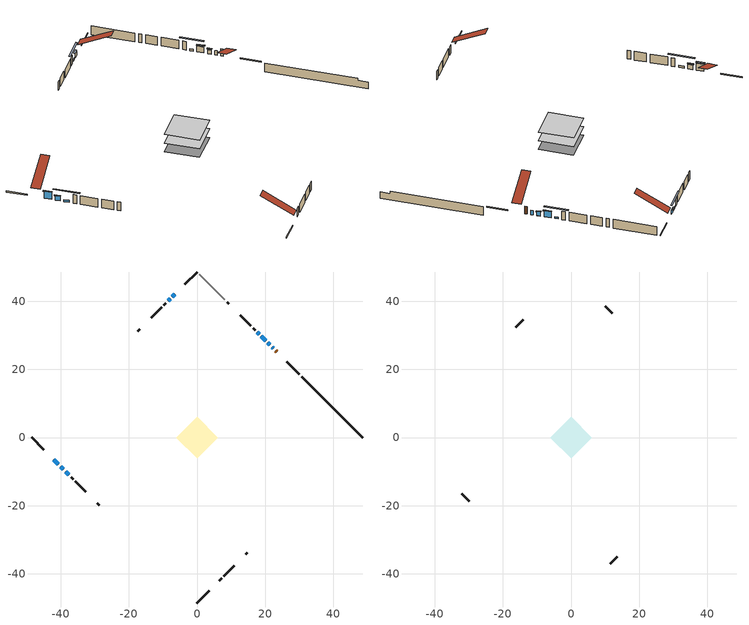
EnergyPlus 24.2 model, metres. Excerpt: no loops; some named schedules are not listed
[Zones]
conditioned space
 floor adiabatic (AdiabaticFloorConstruction): -6.12,0 0,6.12 6.12,0 0,-6.12 z0.61
 floor foundation (Slab1 construction): -6.08,0 0,6.08 6.08,0 0,-6.08 z-1.83
 wall outside (RimJoist1 construction): 0,-48.55 3.66,-44.89 / -48.55,0 -44.89,-3.66 / 0,48.55 -3.66,44.89 / 30.04,18.5 26.38,22.16 z0.61:0.91
 wall outside (AdiabaticWallConstruction 1): 23.45,25.09 23.06,25.49 z0.61:2.64
 wall outside (AdiabaticWallConstruction): 22.4,26.14 22.02,26.52 z0.61:1.83; 21.37,27.18 20.77,27.77 z0.61:1.78; 20.12,28.43 18.91,29.63 z0.61:2.31; -6.59,41.96 -7.25,41.29 z0.61:1.73; -41.96,-6.59 -40.66,-7.88 z0.61:2.64; -40.01,-8.54 -39.18,-9.37 z0.61:1.88; 18.26,30.29 17.7,30.84 / -7.91,40.64 -8.47,40.08 z0.61:1.12; -38.52,-10.02 -37.59,-10.96 z0.61:1.17
 wall outside (Wall1 construction): 6.59,-41.96 7.2,-41.35 / -36.93,-11.61 -36.33,-12.22 / -9.12,39.42 -9.73,38.81 / 17.05,31.5 16.44,32.11 z0.61:3.05
 wall outside (Wall2 construction): 7.85,-40.69 10.89,-37.66 / -35.67,-12.88 -32.64,-15.91 / -10.39,38.16 -13.42,35.12 / 15.78,32.76 12.75,35.8 z0.61:3.05
 wall outside (Wall4 construction): 14.26,-34.28 14.81,-33.73 / -29.26,-19.29 -28.71,-19.83 / -16.8,31.75 -17.35,31.2 / 9.37,39.17 8.82,39.72 z0.61:3.05
 wall foundation (FoundationWall1 construction): 30.7,17.85,-1.83 30.7,17.85,0.61 46.76,1.78,0.61 46.76,1.78,0 48.55,0,0 48.55,0,-1.83
 wall adiabatic (Wall5 construction): 8.16,40.38 0.66,47.89 z0.61:3.05
 window (WindowConstruction 5): 22.4,26.14 22.02,26.52 z0.61:1.83
 window (WindowConstruction): 21.37,27.18 20.78,27.77 z0.61:1.78
 window (WindowConstruction 1): 20.12,28.43 18.92,29.63 z0.61:2.31
 window (WindowConstruction 2): -6.59,41.96 -7.25,41.29 z0.61:1.73
 window (WindowConstruction 3): -41.96,-6.59 -40.66,-7.88 z0.61:2.64
 window (WindowConstruction 4): -40.01,-8.54 -39.18,-9.36 z0.61:1.88
 window (WindowConstruction 6): 18.26,30.29 17.7,30.84 z0.61:1.12
 window (WindowConstruction 7): -7.91,40.64 -8.47,40.08 z0.61:1.12
 window (WindowConstruction 8): -38.52,-10.02 -37.59,-10.95 z0.61:1.17
 door (Door): 23.45,25.09 23.06,25.49 z0.61:2.64
 ceiling adiabatic (AdiabaticFloorConstruction): 0,-6.12 6.12,0 0,6.12 -6.12,0 z0.61
attic - vented
 floor to conditioned space (Floor1 construction Reversed): -6.12,0 0,6.12 6.12,0 0,-6.12 z3.05
 wall outside (Wall3 construction): 11.54,-37 13.61,-34.94 / -31.98,-16.57 -29.92,-18.63 / -14.08,34.47 -16.14,32.4 / 12.09,36.45 10.03,38.52 z0.61:3.05
 roof outside (Roof1 construction): 5.93,-42.61,3.05 0.15,-36.83,7.14 -1.47,-38.45,7.14 4.32,-44.23,3.05; -42.61,-5.93,3.05 -36.83,-0.15,7.14 -38.45,1.47,7.14 -44.23,-4.32,3.05; -5.93,42.61,3.05 -0.15,36.83,7.14 1.47,38.45,7.14 -4.32,44.23,3.05; 24.11,24.43,3.05 18.33,18.65,7.14 19.94,17.03,7.14 25.73,22.82,3.05
shading: 20.63,27.91 21.51,27.04 21.8,27.33 20.92,28.2 z1.98; 18.77,29.77 20.26,28.28 20.55,28.58 19.06,30.06 z2.51; -7.39,41.15 -6.45,42.1 -6.74,42.39 -7.69,41.44 z1.93; -40.52,-8.02 -42.1,-6.45 -42.39,-6.74 -40.81,-8.32 z2.84; -39.04,-9.51 -40.15,-8.4 -40.44,-8.69 -39.33,-9.8 z2.08; 15.84,32.71 20.13,28.42 20.42,28.71 16.13,33 z3.76; -10.33,38.21 -6.04,42.5 -6.33,42.79 -10.62,38.5 z3.76; -35.72,-12.82 -40.39,-8.15 -40.68,-8.45 -36.02,-13.11 z3.81
[Building]
Building 1: Terrain=Suburbs
[Site:Location]
Quebec Intl AP_QC: Latitude {deg}=46.8; Longitude {deg}=-71.38; Time Zone {hr}=-5; Elevation {m}=74; Keep Site Location Information=Yes
[Site:GroundTemperature:Shallow]
0.0108218, -2.24938, -2.43038, -1.3578, 2.94801, 7.23376, 10.9493, 13.303, 13.5029, 11.5886, 7.96783, 3.81355
[Site:WaterMainsTemperature]
Calculation Method=Schedule; Temperature Schedule=mains temperature schedule
[Material] Roughness=Rough; Thermal Absorptance=0.9
Name | Thickness {m} | Conductivity {W/m-K} | Density {kg/m3} | Specific Heat {J/kg-K} | Solar Absorptance | Visible Absorptance
asphalt or fiberglass shingles | 0.00635 | 0.162714 | 1121.4 | 1465.45 | 0.4 | 0.4
ceiling loosefill ins | 0.254 | 0.0480833 | 16.02 | 1046.75 | 0.7 | 0.7
ceiling stud and cavity | 0.1397 | 0.181965 | 65.682 | 1177.47 | 0.7 | 0.7
concrete 4.0 in. | 0.1016 | 1.803125 | 2242.8 | 837.4 | 0.7 | 0.7
concrete 8.0 in. | 0.2032 | 1.803125 | 2242.8 | 837.4 | 0.7 | 0.7
door material | 0.04445 | 0.0451087 | 512.64 | 1214.23 | 0.7 | 0.7
floor covering | 0.0127 | 0.0433444 | 54.468 | 1339.84 | 0.6 | 0.6
floor rigid ins; wall rigid ins 2 | 0.512978 | 0.029427 | 32.04 | 1214.23 | 0.7 | 0.7
floor stud and cavity | 0.1397 | 1.75129 | 37.0049 | 1207.88 | 0.7 | 0.7
furniture material conditioned space 1 | 0.1524 | 0.115458 | 640.8 | 1214.23 | 0.6 | 0.6
gypsum board | 0.0127 | 0.160291 | 801 | 837.4 | 0.6 | 0.6
osb sheathing 0.5 in. | 0.0127 | 0.115458 | 512.64 | 1214.23 | 0.7 | 0.7
osb sheathing 0.75 in. | 0.01905 | 0.115458 | 512.64 | 1214.23 | 0.7 | 0.7
osb sheathing 2.0 in. | 0.0508 | 0.115458 | 512.64 | 1214.23 | 0.7 | 0.7
rim joist rigid ins; wall rigid ins | 0.051816 | 0.029427 | 32.04 | 1214.23 | 0.7 | 0.7
rim joist stud and cavity | 0.0508 | 0.0408305 | 125.044 | 1163.47 | 0.6 | 0.6
wall rigid ins 1 | 0.051816 | 0.029427 | 32.04 | 1214.23 | 0.4 | 0.4
wall stud and cavity | 0.1397 | 0.236131 | 139.0536 | 1170.24 | 0.7 | 0.7
wall stud and cavity 1 | 0.1397 | 0.187121 | 139.0536 | 1170.24 | 0.7 | 0.7
wall stud and cavity 2 | 0.0889 | 6.1454 | 50.32683 | 1063.81 | 0.6 | 0.6
wall stud and cavity 3 | 0.1397 | 0.0751943 | 139.0536 | 1170.24 | 0.7 | 0.7
wall stud and cavity 4 | 0.1397 | 0.153596 | 139.0536 | 1170.24 | 0.7 | 0.7
wall stud and cavity 5 | 0.0889 | 0.380278 | 52.3479 | 1209.89 | 0.7 | 0.7
wall stud and cavity 6 | 0.0889 | 0.391764 | 83.0341 | 1211.67 | 0.7 | 0.7
wood siding | 0.0254 | 0.102417 | 544.68 | 1172.36 | 0.4 | 0.4
wood siding 1 | 0.00254 | 0.102417 | 544.68 | 1172.36 | 0.4 | 0.4
wood siding 2; wood siding 3; wood siding 4 | 0.0254 | 0.102417 | 544.68 | 1172.36 | 0.7 | 0.7
[WindowMaterial:SimpleGlazingSystem]
Name | U-Factor {W/m2-K} | Solar Heat Gain Coefficient
WindowMaterial | 1.862384 | 0.5
WindowMaterial 1 | 1.78176 | 0.58
WindowMaterial 2 | 1.853867 | 0.51
WindowMaterial 3 | 2.70784 | 0.59
WindowMaterial 4 | 1.825477 | 0.54
WindowMaterial 5 | 2.98152 | 0.61
WindowMaterial 6 | 7.70959 | 0.67
WindowMaterial 7 | 7.39048 | 0.71
[Construction]
AdiabaticFloorConstruction: floor stud and cavity, floor rigid ins, osb sheathing 0.75 in., floor covering
AdiabaticWallConstruction: wood siding 3, wall rigid ins 2, wall stud and cavity 5, gypsum board
AdiabaticWallConstruction 1: wood siding 4, wall rigid ins 2, wall stud and cavity 5, gypsum board
Door: door material
Floor1 construction Reversed: gypsum board, ceiling stud and cavity, ceiling loosefill ins
FoundationWall1 construction: concrete 8.0 in.
furniture construction conditioned space 1: furniture material conditioned space 1
PartitionWallConstruction: gypsum board, wall stud and cavity 6, gypsum board
RimJoist1 construction: wood siding 2, rim joist rigid ins, osb sheathing 2.0 in., rim joist stud and cavity
Roof1 construction: asphalt or fiberglass shingles
Slab1 construction: concrete 4.0 in.
Wall1 construction: wood siding, wall rigid ins, osb sheathing 0.5 in., wall stud and cavity, gypsum board
Wall2 construction: wood siding, wall rigid ins, osb sheathing 0.5 in., wall stud and cavity 1, gypsum board
Wall3 construction: wood siding 1, wall stud and cavity 2
Wall4 construction: wood siding, osb sheathing 0.5 in., wall stud and cavity 3, gypsum board
Wall5 construction: wall rigid ins 1, osb sheathing 0.5 in., wall stud and cavity 4, gypsum board
WindowConstruction: WindowMaterial
WindowConstruction 1: WindowMaterial 1
WindowConstruction 2: WindowMaterial 2
WindowConstruction 3: WindowMaterial 3
WindowConstruction 4: WindowMaterial 4
WindowConstruction 5: WindowMaterial 5
WindowConstruction 6; WindowConstruction 7: WindowMaterial 6
WindowConstruction 8: WindowMaterial 7
[Zone] Multiplier=1; Part of Total Floor Area=Yes
Name | Volume {m3}
attic - vented | 48.2091
conditioned space | 381.6
[Space]
Name | Zone | Volume {m3}
attic - vented 1 | attic - vented | 48.2091
conditioned space 1 | conditioned space | 381.6
[ZoneInfiltration:EffectiveLeakageArea]
infil attic - vented 1: Zone or Space=attic - vented 1; Schedule=Always On Discrete; Effective Air Leakage Area {cm2}=2761.48; Stack Coefficient=0.000453935; Wind Coefficient=1.43952e-05
[ZoneMixing]
whole house fan mix: Zone or Space=attic - vented; Schedule=Always On Continuous; Design Flow Rate Calculation Method=Flow/Zone; Design Flow Rate {m3/s}=0; Source Zone or Space=conditioned space
[SurfaceProperty:ExposedFoundationPerimeter]
Slab1: Exposed Perimeter Calculation Method=TotalExposedPerimeter; Total Exposed Perimeter {m}=25.237
[InternalMass] Zone or ZoneList=conditioned space; Space or SpaceList=conditioned space 1
Name | Construction | Surface Area {m2}
furniture mass conditioned space 1 | furniture construction conditioned space 1 | 59.496
partition wall mass | PartitionWallConstruction | 148.74
[Lights]
interior lighting: Zone or ZoneList or Space or SpaceList=conditioned space 1; Schedule=interior lighting schedule; Design Level Calculation Method=LightingLevel; Lighting Level {W}=343.2; Return Air Fraction=0; Fraction Radiant=0.6; Fraction Visible=0.2; Fraction Replaceable=1
[People]
occupants: Zone or ZoneList or Space or SpaceList=conditioned space 1; Number of People Schedule=occupants schedule; Number of People Calculation Method=People; Number of People=3; Fraction Radiant=0.314171; Sensible Heat Fraction=0.56303; Activity Level Schedule=occupants activity schedule; Carbon Dioxide Generation Rate {m3/s-W}=0; Enable ASHRAE 55 Comfort Warnings=No; Mean Radiant Temperature Calculation Type=EnclosureAveraged
[ElectricEquipment] Zone or ZoneList or Space or SpaceList=conditioned space 1; Design Level Calculation Method=EquipmentLevel
Name | Schedule | Design Level {W} | Fraction Latent | Fraction Radiant | Fraction Lost
clothes dryer | clothes dryer schedule | 140.772 | 0.015 | 0.081 | 0.85
clothes washer | clothes washer schedule | 32.1985 | 0.03 | 0.162 | 0.7
cooking range | cooking range schedule | 208.969 | 0.08 | 0.432 | 0.2
dishwasher | dishwasher schedule | 66.8632 | 0.3 | 0.18 | 0.4
fridge | fridge schedule | 72.9452 | 0 | 0.6 | 0
mech vent bath fan 0 | mech vent bath fan 0 schedule | 50.2 | 0 | 0 | 1
mech vent bath fan 1 | mech vent bath fan 1 schedule | 50.2 | 0 | 0 | 1
mech vent house fan | mech vent house fan schedule | 14.1667 | 0 | 0 | 1
mech vent house fan cfis | mech vent house fan cfis schedule | 0 | 0 | 0 | 0
mech vent range fan 0 | mech vent range fan 0 schedule | 57 | 0 | 0 | 1
misc plug loads | misc plug loads schedule | 494.7 | 0.045 | 0.513 | 0.1
whole house fan | Always On Discrete | 0 | 0 | 0 | 1
[OtherEquipment] Zone or ZoneList or Space or SpaceList=conditioned space 1; Design Level Calculation Method=EquipmentLevel
Name | Fuel Type | Schedule | Design Level {W} | Fraction Latent | Fraction Radiant | Fraction Lost
clothes dryer 1 | Electricity | clothes dryer schedule | 0 | 0.015 | 0.081 | 0.85
cooking range 1 | Electricity | cooking range schedule | 0 | 0.08 | 0.432 | 0.2
general water use latent | None | general water use schedule | 59.3978 | 1 | 0 | 0
general water use sensible | None | general water use schedule | -58.539 | 0 | 0.6 | 0
mech vent house fan latent load | None | Always On Discrete | 0 | 1 | 0 | 0
mech vent house fan sensible load | None | Always On Discrete | 0 | 0 | 0 | 0
water heater energy adjustment1 | Electricity | Always On Discrete | 0.01 | 0 | 0 | 1
[ZoneInfiltration:DesignFlowRate] Zone or ZoneList or Space or SpaceList=conditioned space 1; Schedule=Always On Discrete; Design Flow Rate Calculation Method=Flow/Zone; Design Flow Rate {m3/s}=0
infil flow; natural vent flow; whole house fan flow
[ZoneControl:Thermostat]
conditioned space Thermostat: Zone or ZoneList=conditioned space; Control Type Schedule=conditioned space Thermostat Schedule; Control 1=conditioned space temperature setpoint; Temperature Difference Between Cutout And Setpoint {deltaC}=0
[ZoneHVAC:Baseboard:Convective:Electric]
electric baseboard: Availability Schedule=Always On Discrete; Heating Design Capacity {W}=12876.4; Efficiency=1
[Zone equipment]
conditioned space: electric baseboard
[Foundation:Kiva]
Foundation Kiva 1: Initial Indoor Air Temperature {C}=18; Wall Height Above Grade {m}=0.609996; Wall Depth Below Slab {m}=0.2032
[Foundation:Kiva:Settings]
Soil Conductivity {W/m-K}=0.849921; Soil Density {kg/m3}=1842.3; Soil Specific Heat {J/kg-K}=418.7; Ground Solar Absorptivity=0.9; Ground Thermal Absorptivity=0.9; Ground Surface Roughness {m}=0.03; Far-Field Width {m}=40; Deep-Ground Boundary Condition=ZeroFlux; Deep-Ground Depth {m}=40; Minimum Cell Dimension {m}=0.2; Maximum Cell Growth Coefficient=3; Simulation Timestep=Timestep
[Exterior:Lights]
exterior lighting: Schedule=exterior lighting schedule; Design Level {W}=75.6
[EnergyManagementSystem:GlobalVariable]
infil_program_Qfan
infil_program_Qinf
natural_vent_program_Qnv
natural_vent_program_Qwhf
[EnergyManagementSystem:Sensor]
Name | Output:Variable or Output:Meter Index Key | Output:Variable or Output:Meter
airflow_gain | infil flow | Infiltration Sensible Heat Gain Energy
airflow_gain_1 | natural vent flow | Infiltration Sensible Heat Gain Energy
airflow_gain_2 | whole house fan flow | Infiltration Sensible Heat Gain Energy
airflow_loss | infil flow | Infiltration Sensible Heat Loss Energy
airflow_loss_1 | natural vent flow | Infiltration Sensible Heat Loss Energy
airflow_loss_2 | whole house fan flow | Infiltration Sensible Heat Loss Energy
clg_load_cond |  | Cooling:EnergyTransfer:Zone:CONDITIONED SPACE
clg_sp_s; clg_sp_s_1 | cooling setpoint | Schedule Value
clothes_dryer_exhaust_0_sch_s | clothes dryer exhaust 0 schedule | Schedule Value
conditioned_space_clg_unmet_s | conditioned space | Zone Cooling Setpoint Not Met Time
conditioned_space_htg_unmet_s | conditioned space | Zone Heating Setpoint Not Met Time
cool_season | cooling season schedule | Schedule Value
fridge_tin_s | conditioned space | Zone Mean Air Temperature
htg_load_cond |  | Heating:EnergyTransfer:Zone:CONDITIONED SPACE
htg_sp_s; htg_sp_s_1 | heating setpoint | Schedule Value
ig_ee_conv | clothes dryer | Electric Equipment Convective Heating Energy
ig_ee_conv_2 | cooking range | Electric Equipment Convective Heating Energy
ig_ee_conv_4 | fridge | Electric Equipment Convective Heating Energy
ig_ee_conv_5 | misc plug loads | Electric Equipment Convective Heating Energy
ig_ee_conv_6 | whole house fan | Electric Equipment Convective Heating Energy
ig_ee_rad | clothes dryer | Electric Equipment Radiant Heating Energy
ig_ee_rad_2 | cooking range | Electric Equipment Radiant Heating Energy
ig_ee_rad_4 | fridge | Electric Equipment Radiant Heating Energy
ig_ee_rad_5 | misc plug loads | Electric Equipment Radiant Heating Energy
ig_ee_rad_6 | whole house fan | Electric Equipment Radiant Heating Energy
ig_lgt_conv | interior lighting | Lights Convective Heating Energy
ig_lgt_rad | interior lighting | Lights Radiant Heating Energy
ig_lgt_vis | interior lighting | Lights Visible Radiation Heating Energy
ig_oe_conv | clothes dryer 1 | Other Equipment Convective Heating Energy
ig_oe_conv_1 | cooking range 1 | Other Equipment Convective Heating Energy
ig_oe_conv_2 | general water use latent | Other Equipment Convective Heating Energy
ig_oe_conv_3 | general water use sensible | Other Equipment Convective Heating Energy
ig_oe_conv_4 | water heater energy adjustment1 | Other Equipment Convective Heating Energy
ig_oe_rad | clothes dryer 1 | Other Equipment Radiant Heating Energy
ig_oe_rad_1 | cooking range 1 | Other Equipment Radiant Heating Energy
ig_oe_rad_2 | general water use latent | Other Equipment Radiant Heating Energy
ig_oe_rad_3 | general water use sensible | Other Equipment Radiant Heating Energy
ig_oe_rad_4 | water heater energy adjustment1 | Other Equipment Radiant Heating Energy
ig_ppl_conv | occupants | People Convective Heating Energy
ig_ppl_rad | occupants | People Radiant Heating Energy
im_conv | furniture mass conditioned space 1 | Surface Inside Face Convection Heat Gain Energy
im_conv_1 | partition wall mass | Surface Inside Face Convection Heat Gain Energy
im_ig | furniture mass conditioned space 1 | Surface Inside Face Internal Gains Radiation Heat Gain Energy
im_ig_1 | partition wall mass | Surface Inside Face Internal Gains Radiation Heat Gain Energy
im_lgt | furniture mass conditioned space 1 | Surface Inside Face Lights Radiation Heat Gain Energy
im_lgt_1 | partition wall mass | Surface Inside Face Lights Radiation Heat Gain Energy
im_sol | furniture mass conditioned space 1 | Surface Inside Face Solar Radiation Heat Gain Energy
im_sol_1 | partition wall mass | Surface Inside Face Solar Radiation Heat Gain Energy
im_surf | furniture mass conditioned space 1 | Surface Inside Face Net Surface Thermal Radiation Heat Gain Energy
im_surf_1 | partition wall mass | Surface Inside Face Net Surface Thermal Radiation Heat Gain Energy
mech_vent_bath_fan_0_sch_s | mech vent bath fan 0 schedule | Schedule Value
mech_vent_bath_fan_1_sch_s | mech vent bath fan 1 schedule | Schedule Value
mech_vent_range_fan_0_sch_s | mech vent range fan 0 schedule | Schedule Value
mv_conv | mech vent bath fan 0 | Electric Equipment Convective Heating Energy
mv_conv_1 | mech vent bath fan 1 | Electric Equipment Convective Heating Energy
mv_conv_2 | mech vent house fan | Electric Equipment Convective Heating Energy
mv_conv_3 | mech vent house fan cfis | Electric Equipment Convective Heating Energy
mv_conv_4 | mech vent range fan 0 | Electric Equipment Convective Heating Energy
mv_conv_5 | mech vent house fan latent load | Other Equipment Convective Heating Energy
mv_conv_6 | mech vent house fan sensible load | Other Equipment Convective Heating Energy
mv_rad | mech vent bath fan 0 | Electric Equipment Radiant Heating Energy
mv_rad_1 | mech vent bath fan 1 | Electric Equipment Radiant Heating Energy
mv_rad_2 | mech vent house fan | Electric Equipment Radiant Heating Energy
mv_rad_3 | mech vent house fan cfis | Electric Equipment Radiant Heating Energy
mv_rad_4 | mech vent range fan 0 | Electric Equipment Radiant Heating Energy
mv_rad_5 | mech vent house fan latent load | Other Equipment Radiant Heating Energy
mv_rad_6 | mech vent house fan sensible load | Other Equipment Radiant Heating Energy
natural_vent_s | natural vent schedule | Schedule Value
out_pb_s |  | Site Outdoor Air Barometric Pressure
out_wt_s |  | Site Outdoor Air Humidity Ratio
site_vw_s |  | Site Wind Speed
ss_back_out | Window1 | Surface Window Shortwave from Zone Back Out Window Heat Transfer Rate
ss_back_out_1 | Window2 | Surface Window Shortwave from Zone Back Out Window Heat Transfer Rate
ss_back_out_2 | Window3 | Surface Window Shortwave from Zone Back Out Window Heat Transfer Rate
ss_back_out_3 | Window4 | Surface Window Shortwave from Zone Back Out Window Heat Transfer Rate
ss_back_out_4 | Window5 | Surface Window Shortwave from Zone Back Out Window Heat Transfer Rate
ss_back_out_5 | Window6 | Surface Window Shortwave from Zone Back Out Window Heat Transfer Rate
ss_back_out_6 | Window7 | Surface Window Shortwave from Zone Back Out Window Heat Transfer Rate
ss_back_out_7 | Window8 | Surface Window Shortwave from Zone Back Out Window Heat Transfer Rate
ss_back_out_8 | Window9 | Surface Window Shortwave from Zone Back Out Window Heat Transfer Rate
ss_conv | Door1 | Surface Inside Face Convection Heat Gain Energy
ss_conv_1 | Window1 | Surface Inside Face Convection Heat Gain Energy
ss_conv_2 | Window2 | Surface Inside Face Convection Heat Gain Energy
ss_conv_3 | Window3 | Surface Inside Face Convection Heat Gain Energy
ss_conv_4 | Window4 | Surface Inside Face Convection Heat Gain Energy
ss_conv_5 | Window5 | Surface Inside Face Convection Heat Gain Energy
ss_conv_6 | Window6 | Surface Inside Face Convection Heat Gain Energy
ss_conv_7 | Window7 | Surface Inside Face Convection Heat Gain Energy
ss_conv_8 | Window8 | Surface Inside Face Convection Heat Gain Energy
ss_conv_9 | Window9 | Surface Inside Face Convection Heat Gain Energy
ss_ig | Door1 | Surface Inside Face Internal Gains Radiation Heat Gain Energy
ss_ig_1 | Window1 | Surface Inside Face Internal Gains Radiation Heat Gain Energy
ss_ig_2 | Window2 | Surface Inside Face Internal Gains Radiation Heat Gain Energy
ss_ig_3 | Window3 | Surface Inside Face Internal Gains Radiation Heat Gain Energy
ss_ig_4 | Window4 | Surface Inside Face Internal Gains Radiation Heat Gain Energy
ss_ig_5 | Window5 | Surface Inside Face Internal Gains Radiation Heat Gain Energy
ss_ig_6 | Window6 | Surface Inside Face Internal Gains Radiation Heat Gain Energy
ss_ig_7 | Window7 | Surface Inside Face Internal Gains Radiation Heat Gain Energy
ss_ig_8 | Window8 | Surface Inside Face Internal Gains Radiation Heat Gain Energy
ss_ig_9 | Window9 | Surface Inside Face Internal Gains Radiation Heat Gain Energy
ss_lgt | Door1 | Surface Inside Face Lights Radiation Heat Gain Energy
ss_sol | Door1 | Surface Inside Face Solar Radiation Heat Gain Energy
ss_surf | Door1 | Surface Inside Face Net Surface Thermal Radiation Heat Gain Energy
ss_surf_1 | Window1 | Surface Inside Face Net Surface Thermal Radiation Heat Gain Energy
ss_surf_2 | Window2 | Surface Inside Face Net Surface Thermal Radiation Heat Gain Energy
ss_surf_3 | Window3 | Surface Inside Face Net Surface Thermal Radiation Heat Gain Energy
ss_surf_4 | Window4 | Surface Inside Face Net Surface Thermal Radiation Heat Gain Energy
ss_surf_5 | Window5 | Surface Inside Face Net Surface Thermal Radiation Heat Gain Energy
ss_surf_6 | Window6 | Surface Inside Face Net Surface Thermal Radiation Heat Gain Energy
ss_surf_7 | Window7 | Surface Inside Face Net Surface Thermal Radiation Heat Gain Energy
ss_surf_8 | Window8 | Surface Inside Face Net Surface Thermal Radiation Heat Gain Energy
ss_surf_9 | Window9 | Surface Inside Face Net Surface Thermal Radiation Heat Gain Energy
ss_trans_in | Window1 | Surface Window Transmitted Solar Radiation Rate
ss_trans_in_1 | Window2 | Surface Window Transmitted Solar Radiation Rate
ss_trans_in_2 | Window3 | Surface Window Transmitted Solar Radiation Rate
ss_trans_in_3 | Window4 | Surface Window Transmitted Solar Radiation Rate
ss_trans_in_4 | Window5 | Surface Window Transmitted Solar Radiation Rate
ss_trans_in_5 | Window6 | Surface Window Transmitted Solar Radiation Rate
ss_trans_in_6 | Window7 | Surface Window Transmitted Solar Radiation Rate
ss_trans_in_7 | Window8 | Surface Window Transmitted Solar Radiation Rate
ss_trans_in_8 | Window9 | Surface Window Transmitted Solar Radiation Rate
ss_trans_out | Window1 | Surface Inside Face Initial Transmitted Diffuse Transmitted Out Window Solar Radiation Rate
ss_trans_out_1 | Window2 | Surface Inside Face Initial Transmitted Diffuse Transmitted Out Window Solar Radiation Rate
ss_trans_out_2 | Window3 | Surface Inside Face Initial Transmitted Diffuse Transmitted Out Window Solar Radiation Rate
ss_trans_out_3 | Window4 | Surface Inside Face Initial Transmitted Diffuse Transmitted Out Window Solar Radiation Rate
ss_trans_out_4 | Window5 | Surface Inside Face Initial Transmitted Diffuse Transmitted Out Window Solar Radiation Rate
ss_trans_out_5 | Window6 | Surface Inside Face Initial Transmitted Diffuse Transmitted Out Window Solar Radiation Rate
ss_trans_out_6 | Window7 | Surface Inside Face Initial Transmitted Diffuse Transmitted Out Window Solar Radiation Rate
ss_trans_out_7 | Window8 | Surface Inside Face Initial Transmitted Diffuse Transmitted Out Window Solar Radiation Rate
ss_trans_out_8 | Window9 | Surface Inside Face Initial Transmitted Diffuse Transmitted Out Window Solar Radiation Rate
s_conv | Floor1 | Surface Inside Face Convection Heat Gain Energy
s_conv_1 | FoundationWall1 | Surface Inside Face Convection Heat Gain Energy
s_conv_10 | Wall1:225 | Surface Inside Face Convection Heat Gain Energy
s_conv_11 | Wall1:315 | Surface Inside Face Convection Heat Gain Energy
s_conv_12 | Wall1:45 | Surface Inside Face Convection Heat Gain Energy
s_conv_13 | Wall2:135 | Surface Inside Face Convection Heat Gain Energy
s_conv_14 | Wall2:225 | Surface Inside Face Convection Heat Gain Energy
s_conv_15 | Wall2:315 | Surface Inside Face Convection Heat Gain Energy
s_conv_16 | Wall2:45 | Surface Inside Face Convection Heat Gain Energy
s_conv_17 | Wall4:135 | Surface Inside Face Convection Heat Gain Energy
s_conv_18 | Wall4:225 | Surface Inside Face Convection Heat Gain Energy
s_conv_19 | Wall4:315 | Surface Inside Face Convection Heat Gain Energy
s_conv_2 | inferred conditioned ceiling | Surface Inside Face Convection Heat Gain Energy
s_conv_20 | Wall4:45 | Surface Inside Face Convection Heat Gain Energy
s_conv_21 | Wall5 | Surface Inside Face Convection Heat Gain Energy
s_conv_3 | inferred conditioned floor | Surface Inside Face Convection Heat Gain Energy
s_conv_4 | RimJoist1:135 | Surface Inside Face Convection Heat Gain Energy
s_conv_5 | RimJoist1:225 | Surface Inside Face Convection Heat Gain Energy
s_conv_6 | RimJoist1:315 | Surface Inside Face Convection Heat Gain Energy
s_conv_7 | RimJoist1:45 | Surface Inside Face Convection Heat Gain Energy
s_conv_8 | Slab1 | Surface Inside Face Convection Heat Gain Energy
s_conv_9 | Wall1:135 | Surface Inside Face Convection Heat Gain Energy
s_ig | Floor1 | Surface Inside Face Internal Gains Radiation Heat Gain Energy
s_ig_1 | FoundationWall1 | Surface Inside Face Internal Gains Radiation Heat Gain Energy
